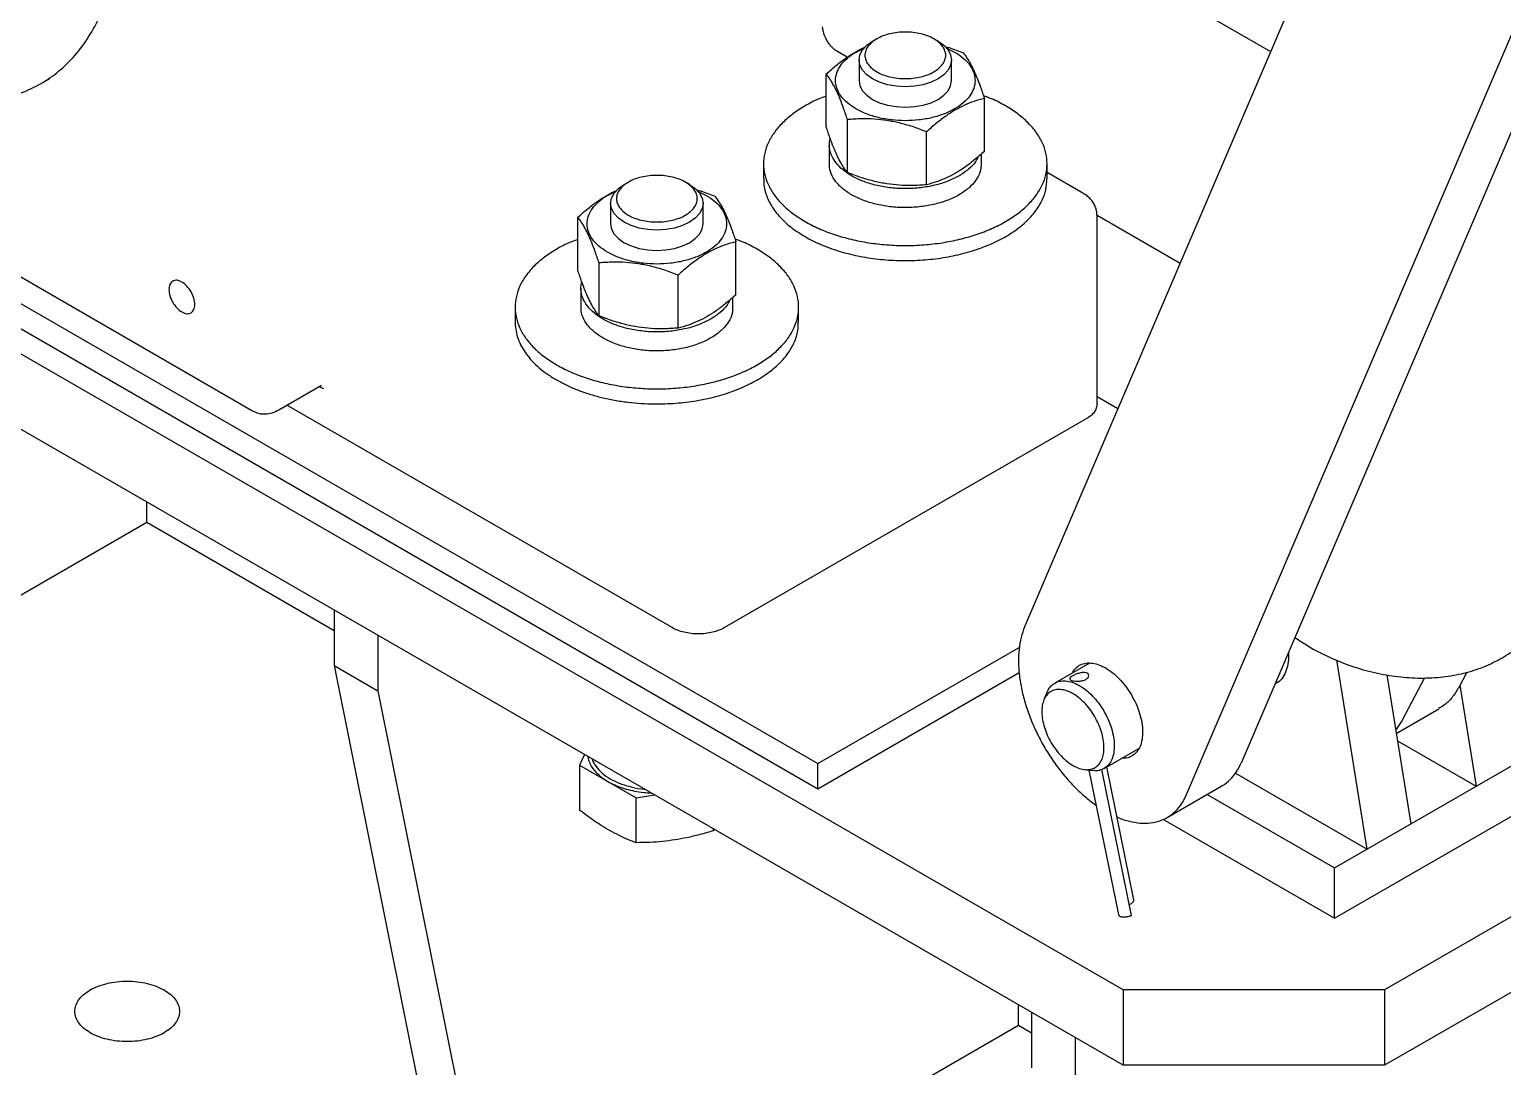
# Model space of a CAD drawing. Header units: millimetres. Extents: x 861 to 27901, y 673 to 17923.
# Drawn here: x 23221.6 to 23600.6, y 6594.2 to 6861.1 of the extents above; entities that cross this region are included whole.
import ezdxf

# ---------------------------------------------------------------- set-up
doc = ezdxf.new("R2010")
doc.units = ezdxf.units.MM
doc.header["$LTSCALE"] = 33.3

msp = doc.modelspace()

# ---------------------------------------------------------------- linework, layer by layer
at = {"color": 7, "linetype": 'Continuous', "lineweight": 25}
for p, q in [((23725.37, 7286.94), (23477.62, 6707.33)), ((23519.32, 6664.19), (23668.77, 7013.83)), ((23675.53, 7004.95), (23533.33, 6672.28)), ((22964.74, 6937.55), (23424.46, 6672.16)), ((23502.95, 6613.9), (22953.53, 6931.08)), ((22964.74, 6931.08), (23424.46, 6665.68)), ((23502.95, 6594.48), (22953.53, 6911.65)), ((23478.84, 6891.29), (23540.93, 6855.45)), ((23082.79, 6876.21), (23279.01, 6762.94)), ((23438.53, 6858.11), (23439.59, 6858.72)), ((23455.35, 6858.1), (23454.29, 6858.72)), ((23432.01, 6854.01), (23429.3, 6855.57)), ((23435.05, 6853.25), (23435.05, 6848)), ((23458.83, 6848), (23458.83, 6853.25)), ((23224.58, 6847.23), (23226.82, 6848.53)), ((23426.6, 6836.05), (23426.6, 6849.68)), ((23467.28, 6829.75), (23467.28, 6843.39)), ((23432.05, 6824.3), (23432.05, 6837.94)), ((23452.39, 6821.16), (23452.39, 6834.79)), ((23427.37, 6831.46), (23427.37, 6826.57)), ((23410.47, 6826.57), (23410.47, 6822.69)), ((23466.51, 6826.57), (23466.51, 6829.09)), ((23483.41, 6822.69), (23483.41, 6826.57)), ((23374.62, 6821.21), (23375.68, 6821.82)), ((23391.44, 6821.21), (23390.37, 6821.82)), ((23492.65, 6819), (23483.41, 6824.34)), ((23371.13, 6816.36), (23371.13, 6811.11)), ((23394.92, 6811.11), (23394.92, 6816.36)), ((23362.69, 6799.15), (23362.69, 6812.78)), ((23496.26, 6764.75), (23496.26, 6813.3)), ((23517.62, 6800.92), (23496.26, 6813.25)), ((23403.37, 6792.86), (23403.37, 6806.49)), ((23368.14, 6787.41), (23368.14, 6801.04)), ((23388.48, 6784.26), (23388.48, 6797.9)), ((23363.46, 6794.56), (23363.46, 6789.68)), ((23402.59, 6789.68), (23402.59, 6792.19)), ((23346.55, 6789.68), (23346.55, 6785.79)), ((23419.5, 6785.79), (23419.5, 6789.68)), ((23346.59, 6785.79), (23346.56, 6785.49)), ((23285.78, 6763.21), (23296.73, 6769.54)), ((23496.26, 6766.64), (23501.64, 6763.54)), ((23386.95, 6707.14), (23287.8, 6764.38)), ((23493.47, 6760.86), (23400.41, 6707.14)), ((23251.79, 6734.26), (23251.79, 6739.47)), ((23117.24, 6656.59), (23251.79, 6734.26)), ((23251.79, 6734.26), (23300, 6706.43)), ((23300, 6711.64), (23300, 6697.4)), ((23311.21, 6705.17), (23311.21, 6690.92)), ((23424.46, 6672.16), (23476.27, 6702.07)), ((23545.56, 6700), (23545.56, 6700.65)), ((23300, 6697.4), (23311.21, 6690.92)), ((23300, 6697.4), (23330.28, 6546.55)), ((23494.34, 6698.02), (23485.39, 6692.86)), ((23565.74, 6650.15), (23557.99, 6698.87)), ((23424.46, 6665.68), (23476.23, 6695.57)), ((23570.84, 6695.02), (23576.96, 6656.62)), ((23580.51, 6694.22), (23574.65, 6683.19)), ((23591.39, 6695.68), (23589.22, 6691.6)), ((23311.21, 6690.92), (23341.49, 6540.08)), ((23483.36, 6690.41), (23482.58, 6688.52)), ((23705.9, 6692.22), (23570.23, 6613.9)), ((23589.63, 6692.37), (23593.77, 6666.33)), ((23573.24, 6679.93), (23584.23, 6686.27)), ((23574.65, 6683.19), (23573.1, 6680.85)), ((23573.55, 6678.01), (23593.77, 6666.33)), ((23364.39, 6674.47), (23363.13, 6671.75)), ((23498.08, 6670.89), (23506.99, 6676.03)), ((23557.33, 6645.3), (23613.4, 6677.66)), ((23363.13, 6671.75), (23363.13, 6660.19)), ((23363.13, 6671.75), (23377.69, 6663.34)), ((23424.46, 6665.68), (23424.46, 6672.16)), ((23492.91, 6670.63), (23494.94, 6670.35)), ((23494.19, 6670.45), (23501.76, 6633.27)), ((23505.14, 6633.06), (23497.48, 6670.65)), ((23505.77, 6637.04), (23498.79, 6671.3)), ((23531.88, 6669.7), (23565.74, 6650.15)), ((23377.69, 6663.34), (23382.4, 6664.07)), ((23377.69, 6651.79), (23377.69, 6663.34)), ((23514.32, 6658.29), (23528.34, 6666.38)), ((23524.57, 6664.21), (23557.33, 6645.3)), ((23557.33, 6632.35), (23613.4, 6664.71)), ((23397.59, 6654.86), (23397.59, 6655.3)), ((23397.79, 6655.19), (23397.59, 6654.86)), ((23513.23, 6657.81), (23557.33, 6632.35)), ((23557.33, 6632.35), (23557.33, 6645.3)), ((23658.25, 6645.29), (23570.23, 6594.48)), ((23502.95, 6613.9), (23502.95, 6594.48)), ((23570.23, 6613.9), (23502.95, 6613.9)), ((23570.23, 6613.9), (23570.23, 6594.48)), ((23476.04, 6604.8), (23476.04, 6610.01)), ((23479.41, 6608.07), (23479.41, 6593.83)), ((23341.49, 6527.13), (23476.04, 6604.8)), ((23476.04, 6604.8), (23479.41, 6602.86)), ((23490.62, 6601.6), (23490.62, 6587.36)), ((23570.23, 6594.48), (23502.95, 6594.48))]:
    msp.add_line(p, q, dxfattribs=at)
at = {"color": 7, "linetype": 'Continuous', "lineweight": 25, "flags": 128}
for points in [[(23455.35, 6858.1), (23456.83, 6857.07), (23457.93, 6855.88), (23458.6, 6854.59), (23458.83, 6853.25), (23458.6, 6851.91), (23457.93, 6850.62), (23456.83, 6849.44), (23455.35, 6848.4), (23453.55, 6847.54), (23451.49, 6846.91), (23449.26, 6846.52), (23446.94, 6846.39), (23444.62, 6846.52), (23442.39, 6846.91), (23440.33, 6847.54), (23438.53, 6848.4), (23437.05, 6849.44), (23435.95, 6850.62), (23435.27, 6851.91), (23435.05, 6853.25), (23435.27, 6854.59), (23435.95, 6855.88), (23437.05, 6857.07), (23438.53, 6858.11)], [(23435.05, 6848), (23435.27, 6846.66), (23435.95, 6845.38), (23437.05, 6844.19), (23438.53, 6843.15), (23440.33, 6842.29), (23442.39, 6841.66), (23444.62, 6841.27), (23446.94, 6841.14), (23449.26, 6841.27), (23451.49, 6841.66), (23453.55, 6842.29), (23455.35, 6843.15), (23456.83, 6844.19), (23457.93, 6845.38), (23458.6, 6846.66), (23458.83, 6848)], [(23391.44, 6821.21), (23392.91, 6820.17), (23394.01, 6818.98), (23394.69, 6817.69), (23394.92, 6816.36), (23394.69, 6815.02), (23394.01, 6813.73), (23392.91, 6812.54), (23391.44, 6811.5), (23389.63, 6810.65), (23387.58, 6810.01), (23385.35, 6809.62), (23383.03, 6809.49), (23380.71, 6809.62), (23378.48, 6810.01), (23376.42, 6810.65), (23374.62, 6811.5), (23373.14, 6812.54), (23372.04, 6813.73), (23371.36, 6815.02), (23371.13, 6816.36), (23371.36, 6817.69), (23372.04, 6818.98), (23373.14, 6820.17), (23374.62, 6821.21)], [(23371.13, 6811.11), (23371.36, 6809.77), (23372.04, 6808.48), (23373.14, 6807.29), (23374.62, 6806.25), (23376.42, 6805.4), (23378.48, 6804.76), (23380.71, 6804.37), (23383.03, 6804.24), (23385.35, 6804.37), (23387.58, 6804.76), (23389.63, 6805.4), (23391.44, 6806.25), (23392.91, 6807.29), (23394.01, 6808.48), (23394.69, 6809.77), (23394.92, 6811.11)]]:
    msp.add_lwpolyline(points, dxfattribs=at)
at = {"color": 7, "linetype": 'Continuous', "lineweight": 25}
for points in [[(23245.11, 6892.61), (23245.05, 6890), (23244.92, 6884.78), (23243.87, 6877.52), (23242.2, 6870.76), (23239.88, 6864.61), (23236.93, 6859.12), (23233.39, 6854.34), (23229.29, 6850.32), (23224.66, 6847.1), (23219.56, 6844.7), (23214.03, 6843.16), (23208.12, 6842.48), (23201.89, 6842.67), (23195.41, 6843.74), (23188.72, 6845.66), (23181.91, 6848.43), (23175.03, 6852.01), (23168.15, 6856.37), (23161.34, 6861.47), (23154.66, 6867.26), (23148.17, 6873.69), (23141.94, 6880.68), (23136.03, 6888.18), (23130.5, 6896.12), (23125.4, 6904.4), (23120.77, 6912.97), (23116.67, 6921.73), (23113.13, 6930.59), (23110.18, 6939.48), (23107.86, 6948.31), (23106.19, 6957), (23105.18, 6965.45), (23104.84, 6973.59), (23105.18, 6981.34), (23106.19, 6988.62), (23107.86, 6995.37), (23110.18, 7001.52), (23113.13, 7007.01), (23116.67, 7011.79), (23120.77, 7015.81), (23125.4, 7019.03), (23130.5, 7021.43), (23136.03, 7022.97), (23141.94, 7023.65), (23148.17, 7023.46), (23154.66, 7022.39), (23161.34, 7020.47), (23168.15, 7017.7), (23175.03, 7014.12), (23181.91, 7009.76), (23188.72, 7004.66), (23195.41, 6998.87), (23201.89, 6992.44), (23208.12, 6985.45), (23214.03, 6977.95), (23219.56, 6970.02), (23224.66, 6961.73), (23229.29, 6953.16), (23233.39, 6944.41), (23236.93, 6935.54), (23239.88, 6926.65), (23242.2, 6917.82), (23243.87, 6909.14), (23244.92, 6900.67), (23245.05, 6895.3), (23245.11, 6892.61)], [(23439.59, 6858.72), (23440.1, 6858.98), (23441.12, 6859.5), (23442.94, 6860.05), (23444.9, 6860.4), (23446.94, 6860.51), (23448.98, 6860.4), (23450.94, 6860.06), (23452.75, 6859.5), (23454.33, 6858.75), (23455.63, 6857.83), (23456.6, 6856.79), (23457.2, 6855.66), (23457.4, 6854.48), (23457.2, 6853.3), (23456.6, 6852.17), (23455.63, 6851.12), (23454.33, 6850.21), (23452.75, 6849.46), (23450.94, 6848.9), (23448.98, 6848.56), (23446.94, 6848.44), (23444.9, 6848.56), (23442.94, 6848.9), (23441.13, 6849.46), (23439.54, 6850.21), (23438.24, 6851.12), (23437.28, 6852.17), (23436.68, 6853.3), (23436.48, 6854.48), (23436.68, 6855.66), (23437.28, 6856.79), (23438.23, 6857.84), (23439.14, 6858.43), (23439.59, 6858.72)], [(23375.68, 6821.82), (23376.19, 6822.09), (23377.2, 6822.61), (23379.03, 6823.16), (23380.99, 6823.5), (23383.03, 6823.62), (23385.07, 6823.5), (23387.03, 6823.16), (23388.84, 6822.6), (23390.42, 6821.85), (23391.72, 6820.94), (23392.69, 6819.89), (23393.28, 6818.76), (23393.48, 6817.58), (23393.28, 6816.4), (23392.69, 6815.27), (23391.72, 6814.23), (23390.42, 6813.31), (23388.84, 6812.56), (23387.03, 6812), (23385.07, 6811.66), (23383.03, 6811.54), (23380.99, 6811.66), (23379.02, 6812), (23377.22, 6812.56), (23375.63, 6813.31), (23374.33, 6814.23), (23373.36, 6815.27), (23372.77, 6816.4), (23372.57, 6817.58), (23372.77, 6818.76), (23373.37, 6819.89), (23374.32, 6820.94), (23375.23, 6821.53), (23375.68, 6821.82)], [(23257.48, 6794.19), (23257.53, 6794.66), (23257.63, 6795.61), (23258.4, 6796.45), (23259.5, 6796.67), (23260.81, 6796.21), (23262.12, 6795.16), (23263.23, 6793.66), (23263.97, 6791.95), (23264.23, 6790.29), (23263.97, 6788.93), (23263.23, 6788.08), (23262.12, 6787.86), (23260.81, 6788.32), (23259.5, 6789.37), (23258.4, 6790.86), (23257.63, 6792.59), (23257.53, 6793.66), (23257.48, 6794.19)], [(23346.56, 6785.49), (23346.61, 6784.81), (23346.71, 6783.46), (23347.28, 6781.45), (23348.17, 6779.49), (23349.38, 6777.58), (23350.91, 6775.75), (23352.73, 6774.02), (23354.82, 6772.38), (23356.43, 6771.4), (23357.24, 6770.91)], [(23357.24, 6770.91), (23358.09, 6770.44), (23359.79, 6769.51), (23362.62, 6768.31), (23365.63, 6767.25), (23368.8, 6766.37), (23372.1, 6765.67), (23375.51, 6765.16), (23378.98, 6764.83), (23381.32, 6764.77), (23382.49, 6764.74)], [(23496.26, 6764.75), (23496.22, 6764.39), (23496.15, 6763.67), (23495.58, 6762.64), (23494.72, 6761.67), (23493.89, 6761.13), (23493.47, 6760.86)], [(23400.41, 6707.14), (23399.94, 6706.9), (23399.01, 6706.42), (23397.34, 6705.92), (23395.55, 6705.6), (23393.68, 6705.5), (23391.81, 6705.6), (23390.02, 6705.92), (23388.35, 6706.42), (23387.42, 6706.9), (23386.95, 6707.14)], [(23482.33, 6682.99), (23482.22, 6683.64), (23482.01, 6684.95), (23482.08, 6686.74), (23482.43, 6688.3), (23483.09, 6689.59), (23484.01, 6690.53), (23485.16, 6691.11), (23486.5, 6691.3), (23487.98, 6691.09), (23489.54, 6690.48), (23491.12, 6689.51), (23492.65, 6688.21), (23494.09, 6686.62), (23495.37, 6684.82), (23496.45, 6682.87), (23497.28, 6680.84), (23497.84, 6678.81), (23498.09, 6676.86), (23498.04, 6675.07), (23497.68, 6673.51), (23497.03, 6672.22), (23496.11, 6671.27), (23494.95, 6670.7), (23493.61, 6670.51), (23492.13, 6670.72), (23490.57, 6671.33), (23489, 6672.3), (23487.46, 6673.6), (23486.02, 6675.19), (23484.74, 6676.99), (23483.67, 6678.94), (23482.82, 6680.98), (23482.49, 6682.32), (23482.33, 6682.99)], [(23256.27, 6613.87), (23255.61, 6614.2), (23254.29, 6614.88), (23251.93, 6615.6), (23249.39, 6616.04), (23246.74, 6616.19), (23244.1, 6616.04), (23241.55, 6615.6), (23239.21, 6614.87), (23237.15, 6613.9), (23235.46, 6612.71), (23234.21, 6611.36), (23233.44, 6609.89), (23233.18, 6608.36), (23233.44, 6606.84), (23234.21, 6605.37), (23235.46, 6604.01), (23237.15, 6602.83), (23239.21, 6601.85), (23241.55, 6601.13), (23244.1, 6600.68), (23246.74, 6600.53), (23249.39, 6600.68), (23251.93, 6601.13), (23254.28, 6601.85), (23256.33, 6602.83), (23258.02, 6604.01), (23259.27, 6605.37), (23260.05, 6606.84), (23260.31, 6608.36), (23260.05, 6609.89), (23259.27, 6611.36), (23258.04, 6612.72), (23256.86, 6613.48), (23256.27, 6613.87)]]:
    msp.add_open_spline(points, degree=3, dxfattribs=at)
for points, knots in [([(23429.3, 6855.57), (23429.21, 6855.63), (23428.97, 6855.78), (23428.48, 6856.16), (23427.87, 6856.77), (23427.26, 6857.54), (23426.7, 6858.41), (23426.25, 6859.35), (23425.91, 6860.27), (23425.73, 6861.09), (23425.68, 6861.59), (23425.67, 6861.81), (23425.67, 6861.85)], [0, 0, 0, 0, 0.058563, 0.167399, 0.279696, 0.395809, 0.514506, 0.634236, 0.75307, 0.869402, 0.973329, 1, 1, 1, 1]), ([(23426.6, 6849.68), (23427.48, 6850.46), (23429.17, 6851.95), (23431.66, 6853.84), (23434.04, 6855.34), (23435.69, 6856.25), (23436.55, 6856.58), (23436.64, 6856.62)], [0, 0, 0, 0, 0.270271, 0.514217, 0.744155, 0.974069, 1, 1, 1, 1]), ([(23434.25, 6840.68), (23433.47, 6841.19), (23431.91, 6842.2), (23430.26, 6844.02), (23429.23, 6845.97), (23428.88, 6848), (23429.23, 6850.04), (23430.26, 6851.99), (23431.94, 6853.79), (23433.98, 6855.28), (23435.64, 6856.01), (23436.37, 6856.33)], [0, 0, 0, 0, 0.113936, 0.227872, 0.341808, 0.455744, 0.569681, 0.683617, 0.797553, 0.911489, 1, 1, 1, 1]), ([(23457.51, 6856.33), (23458.24, 6856.01), (23459.9, 6855.28), (23461.94, 6853.79), (23463.62, 6851.99), (23464.65, 6850.04), (23464.99, 6848), (23464.65, 6845.97), (23463.62, 6844.01), (23461.95, 6842.21), (23459.7, 6840.63), (23456.97, 6839.34), (23453.85, 6838.37), (23450.46, 6837.78), (23446.94, 6837.58), (23443.41, 6837.78), (23440.04, 6838.38), (23436.89, 6839.32), (23435.13, 6840.23), (23434.25, 6840.68)], [0, 0, 0, 0, 0.046305, 0.105911, 0.165517, 0.225123, 0.284729, 0.344335, 0.40394, 0.463546, 0.523152, 0.582758, 0.642364, 0.70197, 0.761576, 0.821182, 0.880788, 0.940394, 1, 1, 1, 1]), ([(23457.11, 6856.75), (23457.47, 6856.66), (23459.07, 6856.22), (23460.62, 6855.6), (23461.83, 6855.13)], [0, 0, 0, 0, 0.22453, 1, 1, 1, 1]), ([(23461.83, 6855.13), (23462.15, 6854.7), (23462.77, 6853.9), (23463.68, 6852.37), (23464.55, 6850.64), (23465.43, 6848.61), (23466.34, 6846.2), (23466.95, 6844.36), (23467.28, 6843.39)], [0, 0, 0, 0, 0.181596, 0.345504, 0.5, 0.654479, 0.818394, 1, 1, 1, 1]), ([(23432.05, 6837.94), (23431.73, 6838.91), (23431.11, 6840.75), (23430.2, 6843.16), (23429.32, 6845.19), (23428.45, 6846.92), (23427.54, 6848.45), (23426.92, 6849.25), (23426.6, 6849.68)], [0, 0, 0, 0, 0.181596, 0.3455039, 0.5, 0.6544793, 0.8183941, 1, 1, 1, 1]), ([(23426.6, 6844), (23425.97, 6843.76), (23424, 6843.03), (23421.09, 6841.49), (23417.92, 6839.43), (23415.26, 6837.13), (23413.15, 6834.65), (23411.61, 6832.04), (23410.68, 6829.33), (23410.36, 6826.57), (23410.68, 6823.82), (23411.61, 6821.11), (23413.15, 6818.49), (23415.27, 6816.02), (23417.9, 6813.71), (23420.07, 6812.36), (23421.15, 6811.69)], [0, 0, 0, 0, 0.03487, 0.109111, 0.183352, 0.257592, 0.331833, 0.406074, 0.480315, 0.554555, 0.628796, 0.703037, 0.777278, 0.851518, 0.925759, 1, 1, 1, 1]), ([(23421.15, 6811.69), (23422.32, 6811.06), (23424.65, 6809.81), (23428.66, 6808.29), (23432.94, 6807.07), (23437.47, 6806.18), (23442.16, 6805.64), (23446.94, 6805.46), (23451.71, 6805.64), (23456.41, 6806.18), (23460.94, 6807.07), (23465.23, 6808.29), (23469.2, 6809.82), (23472.8, 6811.64), (23475.96, 6813.72), (23478.61, 6816.02), (23480.73, 6818.49), (23482.27, 6821.11), (23483.2, 6823.82), (23483.51, 6826.57), (23483.2, 6829.33), (23482.27, 6832.04), (23480.73, 6834.65), (23478.61, 6837.13), (23475.96, 6839.43), (23472.79, 6841.5), (23469.8, 6843.07), (23467.75, 6843.83), (23467.04, 6844.09)], [0, 0, 0, 0, 0.03917, 0.078339, 0.117509, 0.156678, 0.195848, 0.235017, 0.274187, 0.313356, 0.352526, 0.391695, 0.430865, 0.470034, 0.509204, 0.548373, 0.587543, 0.626712, 0.665882, 0.705051, 0.744221, 0.78339, 0.82256, 0.861729, 0.900899, 0.940068, 0.979238, 1, 1, 1, 1]), ([(23467.28, 6843.39), (23466.39, 6843.15), (23464.71, 6842.7), (23462.22, 6841.69), (23459.83, 6840.47), (23457.45, 6838.94), (23454.96, 6837.06), (23453.27, 6835.57), (23452.39, 6834.79)], [0, 0, 0, 0, 0.181596, 0.345504, 0.5, 0.654479, 0.818394, 1, 1, 1, 1]), ([(23452.39, 6834.79), (23451.18, 6835.25), (23448.88, 6836.13), (23445.47, 6837.09), (23442.22, 6837.74), (23438.96, 6838.1), (23435.56, 6838.19), (23433.26, 6838.02), (23432.05, 6837.94)], [0, 0, 0, 0, 0.181596, 0.3455039, 0.5, 0.6544793, 0.8183941, 1, 1, 1, 1]), ([(23432.05, 6824.3), (23431.72, 6824.73), (23431.11, 6825.54), (23430.19, 6827.07), (23429.32, 6828.8), (23428.45, 6830.82), (23427.54, 6833.23), (23426.92, 6835.07), (23426.6, 6836.05)], [0, 0, 0, 0, 0.182375, 0.345748, 0.5, 0.65425, 0.817624, 1, 1, 1, 1]), ([(23465.67, 6828.37), (23465.46, 6827.94), (23464.92, 6826.8), (23463.27, 6825.12), (23460.87, 6823.42), (23457.92, 6822.02), (23454.56, 6820.97), (23450.92, 6820.32), (23447.13, 6820.09), (23443.33, 6820.28), (23439.66, 6820.89), (23436.27, 6821.9), (23433.28, 6823.27), (23430.81, 6824.94), (23428.93, 6826.86), (23427.74, 6828.95), (23427.23, 6831.08), (23427.49, 6832.48), (23427.62, 6833.15)], [0, 0, 0, 0, 0.039616, 0.10396, 0.168303, 0.232646, 0.296989, 0.361332, 0.425675, 0.490018, 0.554361, 0.618704, 0.683048, 0.747391, 0.811734, 0.876077, 0.94042, 1, 1, 1, 1]), ([(23467.28, 6829.75), (23466.39, 6828.97), (23464.71, 6827.48), (23462.21, 6825.6), (23459.83, 6824.08), (23457.46, 6822.85), (23454.96, 6821.85), (23453.28, 6821.4), (23452.39, 6821.16)], [0, 0, 0, 0, 0.182375, 0.345748, 0.5, 0.65425, 0.817624, 1, 1, 1, 1]), ([(23466.44, 6826.58), (23466.43, 6826.01), (23466.39, 6824.72), (23465.46, 6822.75), (23463.86, 6820.75), (23461.59, 6818.98), (23458.78, 6817.49), (23455.53, 6816.35), (23451.95, 6815.58), (23448.19, 6815.23), (23444.38, 6815.3), (23440.66, 6815.8), (23437.18, 6816.7), (23434.07, 6817.97), (23431.44, 6819.56), (23429.38, 6821.42), (23428.02, 6823.47), (23427.37, 6825.22), (23427.44, 6826.26), (23427.46, 6826.57)], [0, 0, 0, 0, 0.047633, 0.109371, 0.171109, 0.232848, 0.294586, 0.356324, 0.418062, 0.479801, 0.541539, 0.603277, 0.665015, 0.726754, 0.788492, 0.85023, 0.911968, 0.973707, 1, 1, 1, 1]), ([(23410.55, 6822.69), (23410.53, 6822.38), (23410.42, 6821.03), (23411.05, 6818.64), (23412.43, 6815.62), (23414.63, 6812.77), (23417.49, 6810.1), (23419.93, 6808.57), (23421.15, 6807.8)], [0, 0, 0, 0, 0.056643, 0.245314, 0.433986, 0.622657, 0.811329, 1, 1, 1, 1]), ([(23421.15, 6807.8), (23422.48, 6807.1), (23425.13, 6805.69), (23429.75, 6804.04), (23434.7, 6802.77), (23439.93, 6801.95), (23445.31, 6801.58), (23450.73, 6801.67), (23456.06, 6802.23), (23461.19, 6803.23), (23466.02, 6804.65), (23470.42, 6806.48), (23474.31, 6808.66), (23477.6, 6811.14), (23480.22, 6813.88), (23482.09, 6816.82), (23483.22, 6819.78), (23483.33, 6821.75), (23483.37, 6822.69)], [0, 0, 0, 0, 0.0628881, 0.1257763, 0.1886644, 0.2515526, 0.3144407, 0.3773289, 0.440217, 0.5031052, 0.5659933, 0.6288815, 0.6917696, 0.7546578, 0.8175459, 0.8804341, 0.9433222, 1, 1, 1, 1]), ([(23452.39, 6821.16), (23451.18, 6821.07), (23448.88, 6820.91), (23445.47, 6821), (23442.22, 6821.35), (23438.97, 6822), (23435.56, 6822.97), (23433.26, 6823.84), (23432.05, 6824.3)], [0, 0, 0, 0, 0.182375, 0.345748, 0.5, 0.65425, 0.817624, 1, 1, 1, 1]), ([(23362.69, 6812.78), (23363.57, 6813.57), (23365.25, 6815.06), (23367.75, 6816.94), (23370.13, 6818.44), (23371.78, 6819.35), (23372.64, 6819.69), (23372.72, 6819.72)], [0, 0, 0, 0, 0.270271, 0.514217, 0.744155, 0.974069, 1, 1, 1, 1]), ([(23370.34, 6803.79), (23369.56, 6804.29), (23367.99, 6805.3), (23366.35, 6807.12), (23365.32, 6809.07), (23364.97, 6811.11), (23365.32, 6813.14), (23366.34, 6815.1), (23368.02, 6816.89), (23370.07, 6818.38), (23371.73, 6819.11), (23372.45, 6819.43)], [0, 0, 0, 0, 0.113936, 0.227872, 0.341808, 0.455744, 0.569681, 0.683617, 0.797553, 0.911489, 1, 1, 1, 1]), ([(23393.6, 6819.43), (23394.33, 6819.11), (23395.99, 6818.38), (23398.03, 6816.89), (23399.71, 6815.1), (23400.73, 6813.14), (23401.08, 6811.11), (23400.73, 6809.07), (23399.71, 6807.12), (23398.04, 6805.32), (23395.79, 6803.74), (23393.06, 6802.44), (23389.94, 6801.48), (23386.55, 6800.89), (23383.03, 6800.69), (23379.5, 6800.88), (23376.12, 6801.48), (23372.97, 6802.43), (23371.22, 6803.33), (23370.34, 6803.79)], [0, 0, 0, 0, 0.046305, 0.105911, 0.165517, 0.225123, 0.284729, 0.344335, 0.40394, 0.463546, 0.523152, 0.582758, 0.642364, 0.70197, 0.761576, 0.821182, 0.880788, 0.940394, 1, 1, 1, 1]), ([(23393.2, 6819.86), (23393.56, 6819.76), (23395.16, 6819.32), (23396.71, 6818.71), (23397.92, 6818.23)], [0, 0, 0, 0, 0.22453, 1, 1, 1, 1]), ([(23397.92, 6818.23), (23398.24, 6817.81), (23398.86, 6817), (23399.77, 6815.47), (23400.64, 6813.74), (23401.51, 6811.71), (23402.43, 6809.31), (23403.04, 6807.46), (23403.37, 6806.49)], [0, 0, 0, 0, 0.181596, 0.345504, 0.5, 0.654479, 0.818394, 1, 1, 1, 1]), ([(23496.25, 6813.3), (23496.23, 6813.69), (23496.19, 6814.47), (23495.83, 6815.59), (23495.28, 6816.63), (23494.53, 6817.57), (23493.66, 6818.37), (23492.98, 6818.8), (23492.65, 6819)], [0, 0, 0, 0, 0.163287, 0.330035, 0.495678, 0.664096, 0.838937, 1, 1, 1, 1]), ([(23368.14, 6801.04), (23367.81, 6802.01), (23367.2, 6803.86), (23366.28, 6806.26), (23365.41, 6808.29), (23364.54, 6810.02), (23363.63, 6811.55), (23363.01, 6812.36), (23362.69, 6812.78)], [0, 0, 0, 0, 0.181596, 0.3455039, 0.5, 0.6544793, 0.8183941, 1, 1, 1, 1]), ([(23362.69, 6807.1), (23362.06, 6806.87), (23360.09, 6806.14), (23357.18, 6804.6), (23354.01, 6802.54), (23351.35, 6800.24), (23349.23, 6797.76), (23347.7, 6795.14), (23346.76, 6792.43), (23346.45, 6789.68), (23346.76, 6786.92), (23347.7, 6784.21), (23349.23, 6781.6), (23351.36, 6779.12), (23353.99, 6776.81), (23356.15, 6775.47), (23357.24, 6774.79)], [0, 0, 0, 0, 0.03487, 0.109111, 0.183352, 0.257592, 0.331833, 0.406074, 0.480315, 0.554555, 0.628796, 0.703037, 0.777278, 0.851518, 0.925759, 1, 1, 1, 1]), ([(23357.24, 6774.79), (23358.4, 6774.17), (23360.74, 6772.92), (23364.74, 6771.4), (23369.03, 6770.17), (23373.56, 6769.28), (23378.25, 6768.74), (23383.03, 6768.56), (23387.8, 6768.74), (23392.49, 6769.28), (23397.02, 6770.17), (23401.31, 6771.39), (23405.29, 6772.93), (23408.89, 6774.75), (23412.04, 6776.82), (23414.7, 6779.12), (23416.82, 6781.6), (23418.36, 6784.21), (23419.29, 6786.92), (23419.6, 6789.68), (23419.29, 6792.43), (23418.36, 6795.14), (23416.82, 6797.76), (23414.7, 6800.24), (23412.05, 6802.53), (23408.88, 6804.6), (23405.89, 6806.17), (23403.84, 6806.93), (23403.13, 6807.19)], [0, 0, 0, 0, 0.0391695, 0.078339, 0.1175086, 0.1566781, 0.1958476, 0.2350171, 0.2741866, 0.3133561, 0.3525257, 0.3916952, 0.4308647, 0.4700342, 0.5092037, 0.5483733, 0.5875428, 0.6267123, 0.6658818, 0.7050513, 0.7442209, 0.7833904, 0.8225599, 0.8617294, 0.9008989, 0.9400684, 0.979238, 1, 1, 1, 1]), ([(23403.37, 6806.49), (23402.48, 6806.25), (23400.8, 6805.8), (23398.3, 6804.8), (23395.92, 6803.57), (23393.54, 6802.05), (23391.04, 6800.17), (23389.36, 6798.68), (23388.48, 6797.9)], [0, 0, 0, 0, 0.181596, 0.345504, 0.5, 0.654479, 0.818394, 1, 1, 1, 1]), ([(23368.14, 6787.41), (23367.81, 6787.84), (23367.2, 6788.64), (23366.28, 6790.17), (23365.41, 6791.9), (23364.54, 6793.92), (23363.63, 6796.33), (23363.01, 6798.18), (23362.69, 6799.15)], [0, 0, 0, 0, 0.182375, 0.345748, 0.5, 0.65425, 0.817624, 1, 1, 1, 1]), ([(23388.48, 6797.9), (23387.27, 6798.36), (23384.97, 6799.23), (23381.56, 6800.19), (23378.31, 6800.85), (23375.05, 6801.2), (23371.64, 6801.29), (23369.35, 6801.13), (23368.14, 6801.04)], [0, 0, 0, 0, 0.181596, 0.345504, 0.5, 0.654479, 0.818394, 1, 1, 1, 1]), ([(23401.76, 6791.47), (23401.55, 6791.04), (23401.01, 6789.9), (23399.35, 6788.23), (23396.95, 6786.52), (23394, 6785.12), (23390.65, 6784.08), (23387.01, 6783.43), (23383.21, 6783.19), (23379.42, 6783.39), (23375.75, 6784), (23372.36, 6785), (23369.37, 6786.37), (23366.89, 6788.04), (23365.02, 6789.96), (23363.83, 6792.05), (23363.32, 6794.18), (23363.58, 6795.58), (23363.71, 6796.26)], [0, 0, 0, 0, 0.0396164, 0.1039596, 0.1683027, 0.2326458, 0.2969889, 0.361332, 0.4256751, 0.4900182, 0.5543613, 0.6187044, 0.6830475, 0.7473906, 0.8117337, 0.8760768, 0.9404199, 1, 1, 1, 1]), ([(23403.37, 6792.86), (23402.48, 6792.07), (23400.79, 6790.58), (23398.3, 6788.7), (23395.92, 6787.18), (23393.54, 6785.96), (23391.05, 6784.95), (23389.36, 6784.5), (23388.48, 6784.26)], [0, 0, 0, 0, 0.182375, 0.345748, 0.5, 0.65425, 0.817624, 1, 1, 1, 1]), ([(23402.53, 6789.68), (23402.51, 6789.12), (23402.48, 6787.82), (23401.55, 6785.85), (23399.94, 6783.86), (23397.68, 6782.09), (23394.87, 6780.6), (23391.62, 6779.45), (23388.04, 6778.69), (23384.28, 6778.33), (23380.46, 6778.41), (23376.75, 6778.9), (23373.27, 6779.8), (23370.16, 6781.08), (23367.53, 6782.67), (23365.47, 6784.53), (23364.11, 6786.57), (23363.46, 6788.33), (23363.53, 6789.37), (23363.55, 6789.68)], [0, 0, 0, 0, 0.0476329, 0.1093712, 0.1711095, 0.2328477, 0.294586, 0.3563242, 0.4180625, 0.4798007, 0.541539, 0.6032772, 0.6650155, 0.7267537, 0.788492, 0.8502302, 0.9119685, 0.9737068, 1, 1, 1, 1]), ([(23388.48, 6784.26), (23387.26, 6784.18), (23384.96, 6784.01), (23381.55, 6784.1), (23378.31, 6784.46), (23375.06, 6785.11), (23371.65, 6786.07), (23369.35, 6786.95), (23368.14, 6787.41)], [0, 0, 0, 0, 0.182375, 0.345748, 0.5, 0.65425, 0.817624, 1, 1, 1, 1]), ([(23382.49, 6764.74), (23384.29, 6764.77), (23387.9, 6764.83), (23393.2, 6765.5), (23398.28, 6766.58), (23403.03, 6768.1), (23407.33, 6769.99), (23411.11, 6772.24), (23414.27, 6774.78), (23416.75, 6777.56), (23418.46, 6780.53), (23419.4, 6783.3), (23419.41, 6785.07), (23419.41, 6785.8)], [0, 0, 0, 0, 0.09346, 0.18692, 0.28038, 0.373839, 0.467299, 0.560759, 0.654219, 0.747679, 0.841139, 0.934599, 1, 1, 1, 1]), ([(23296.14, 6769.2), (23296.15, 6769.19), (23296.26, 6769.16), (23296.64, 6769.01), (23297.02, 6768.81), (23297.21, 6768.7)], [0, 0, 0, 0, 0.04636, 0.501369, 1, 1, 1, 1]), ([(23279.01, 6762.94), (23279.51, 6762.7), (23280.54, 6762.21), (23282.32, 6762.08), (23284.14, 6762.39), (23285.22, 6762.94), (23285.78, 6763.21)], [0, 0, 0, 0, 0.228798, 0.477784, 0.735003, 1, 1, 1, 1]), ([(23600.41, 6699.31), (23601.83, 6700.22), (23604.67, 6702.02), (23608.16, 6705.44), (23610.6, 6708.48), (23611.59, 6710.52), (23611.88, 6711.12)], [0, 0, 0, 0, 0.292533, 0.585065, 0.877598, 1, 1, 1, 1]), ([(23477.62, 6707.33), (23477.29, 6706.45), (23476.64, 6704.69), (23476.13, 6701.64), (23475.98, 6698.33), (23476.22, 6694.81), (23476.84, 6691.13), (23477.83, 6687.36), (23479.17, 6683.56), (23480.84, 6679.8), (23482.82, 6676.14), (23485.06, 6672.65), (23487.53, 6669.38), (23490.19, 6666.38), (23492.99, 6663.76), (23494.96, 6662.11), (23495.98, 6661.47), (23496.02, 6661.44)], [0, 0, 0, 0, 0.071195, 0.14239, 0.213585, 0.28478, 0.355976, 0.427171, 0.498366, 0.569561, 0.640756, 0.711951, 0.783146, 0.854341, 0.925536, 0.996731, 1, 1, 1, 1]), ([(23547.16, 6704.64), (23548.28, 6703.88), (23551.1, 6701.96), (23556.03, 6699.46), (23561.79, 6697.14), (23567.71, 6695.46), (23573.66, 6694.43), (23579.54, 6694.06), (23585.27, 6694.36), (23590.72, 6695.35), (23595.86, 6696.94), (23598.9, 6698.52), (23600.41, 6699.31)], [0, 0, 0, 0, 0.0674942, 0.1711059, 0.2747177, 0.3783295, 0.4819412, 0.585553, 0.6891647, 0.7927765, 0.8963882, 1, 1, 1, 1]), ([(23545.54, 6700.83), (23545.54, 6699.98), (23545.55, 6698.29), (23545.03, 6696.1), (23544.1, 6694.33), (23543.15, 6693.21), (23542.42, 6692.88), (23542.24, 6692.8)], [0, 0, 0, 0, 0.2299561, 0.4613544, 0.6927526, 0.9241509, 1, 1, 1, 1]), ([(23489.94, 6695.48), (23490.1, 6695.79), (23490.53, 6696.59), (23491.59, 6697.43), (23493.01, 6698.02), (23494.66, 6698.12), (23496.45, 6697.75), (23498.32, 6696.92), (23500.19, 6695.66), (23502, 6694.02), (23503.67, 6692.06), (23505.14, 6689.86), (23506.36, 6687.5), (23507.27, 6685.08), (23507.84, 6682.68), (23508.06, 6680.4), (23507.9, 6678.32), (23507.39, 6676.53), (23506.53, 6675.1), (23505.35, 6674.08), (23504.03, 6673.51), (23503.04, 6673.5), (23502.6, 6673.5)], [0, 0, 0, 0, 0.031348, 0.082902, 0.134455, 0.186008, 0.237561, 0.289115, 0.340668, 0.392221, 0.443775, 0.495328, 0.546881, 0.598435, 0.649988, 0.701541, 0.753095, 0.804648, 0.856201, 0.907754, 0.959308, 1, 1, 1, 1]), ([(23483.38, 6690.38), (23483.56, 6690.79), (23483.97, 6691.69), (23484.96, 6692.67), (23486.25, 6693.32), (23487.75, 6693.53), (23489.41, 6693.29), (23491.16, 6692.61), (23492.93, 6691.52), (23494.65, 6690.06), (23496.26, 6688.29), (23497.7, 6686.26), (23498.9, 6684.07), (23499.85, 6681.79), (23500.22, 6680.29), (23500.4, 6679.54)], [0, 0, 0, 0, 0.063541, 0.141579, 0.219617, 0.297656, 0.375694, 0.453732, 0.53177, 0.609809, 0.687847, 0.765885, 0.843923, 0.921962, 1, 1, 1, 1]), ([(23493.44, 6695.53), (23493.63, 6695.45), (23494.03, 6695.28), (23494.21, 6694.81), (23494.02, 6694.28), (23493.47, 6693.81), (23492.63, 6693.48), (23491.65, 6693.33), (23490.67, 6693.34), (23489.86, 6693.48), (23489.33, 6693.7), (23489.17, 6694), (23489.4, 6694.35), (23489.97, 6694.75), (23490.79, 6695.15), (23491.73, 6695.47), (23492.69, 6695.65), (23493.19, 6695.57), (23493.44, 6695.53)], [0, 0, 0, 0, 0.062474, 0.125001, 0.187528, 0.25, 0.312472, 0.374999, 0.437526, 0.5, 0.562474, 0.625001, 0.687528, 0.75, 0.812472, 0.874999, 0.937526, 1, 1, 1, 1]), ([(23589.22, 6691.6), (23588.71, 6690.77), (23587.7, 6689.1), (23585.98, 6687.36), (23584.69, 6686.62), (23584.19, 6686.33)], [0, 0, 0, 0, 0.378002, 0.756004, 1, 1, 1, 1]), ([(23500.4, 6679.54), (23500.52, 6678.81), (23500.76, 6677.34), (23500.68, 6675.34), (23500.28, 6673.58), (23499.55, 6672.14), (23498.52, 6671.07), (23497.22, 6670.44), (23496, 6670.21), (23495.18, 6670.36), (23494.92, 6670.41)], [0, 0, 0, 0, 0.1338701, 0.2677401, 0.4016102, 0.5354802, 0.6693503, 0.8032203, 0.9370904, 1, 1, 1, 1]), ([(23365.29, 6673.95), (23365.3, 6673.8), (23365.35, 6673.19), (23365.76, 6672.16), (23366.49, 6670.88), (23367.54, 6669.67), (23368.82, 6668.54), (23369.88, 6667.88), (23370.41, 6667.55)], [0, 0, 0, 0, 0.06482, 0.251856, 0.438892, 0.625928, 0.812964, 1, 1, 1, 1]), ([(23366.39, 6673.31), (23366.4, 6673.29), (23366.51, 6672.63), (23367.32, 6671.39), (23368.83, 6669.68), (23370.97, 6668.19), (23373.55, 6666.96), (23376.51, 6666.08), (23378.66, 6665.62), (23379.8, 6665.55), (23379.84, 6665.55)], [0, 0, 0, 0, 0.005865, 0.170577, 0.335288, 0.5, 0.664712, 0.829423, 0.994135, 1, 1, 1, 1]), ([(23528.32, 6666.41), (23528.41, 6666.45), (23529.23, 6666.82), (23530.52, 6667.98), (23532.15, 6669.85), (23532.94, 6671.47), (23533.33, 6672.28)], [0, 0, 0, 0, 0.038666, 0.359111, 0.679555, 1, 1, 1, 1]), ([(23370.41, 6667.55), (23370.98, 6667.24), (23372.13, 6666.63), (23374.08, 6665.89), (23376.18, 6665.29), (23378.4, 6664.86), (23380.19, 6664.63), (23381.24, 6664.6), (23381.5, 6664.59)], [0, 0, 0, 0, 0.187036, 0.374072, 0.561108, 0.748144, 0.93518, 1, 1, 1, 1]), ([(23501.42, 6658.41), (23501.52, 6658.35), (23502.61, 6657.82), (23504.63, 6657.26), (23507.4, 6656.76), (23510.02, 6656.81), (23512.44, 6657.34), (23514.62, 6658.36), (23516.52, 6659.86), (23518.13, 6661.77), (23518.92, 6663.38), (23519.32, 6664.19)], [0, 0, 0, 0, 0.013811, 0.137084, 0.260358, 0.383632, 0.506905, 0.630179, 0.753453, 0.876726, 1, 1, 1, 1]), ([(23370.41, 6655.17), (23369.65, 6655.63), (23368.08, 6656.57), (23365.65, 6658.25), (23363.99, 6659.53), (23363.13, 6660.19)], [0, 0, 0, 0, 0.311, 0.6433, 1, 1, 1, 1]), ([(23377.69, 6651.79), (23376.84, 6652.12), (23375.18, 6652.75), (23372.74, 6653.88), (23371.17, 6654.75), (23370.41, 6655.17)], [0, 0, 0, 0, 0.3566987, 0.6889976, 1, 1, 1, 1]), ([(23387.64, 6652.5), (23386.61, 6652.36), (23384.46, 6652.06), (23381.14, 6651.83), (23378.87, 6651.8), (23377.69, 6651.79)], [0, 0, 0, 0, 0.311, 0.6433, 1, 1, 1, 1]), ([(23397.59, 6654.86), (23396.42, 6654.52), (23394.15, 6653.84), (23390.83, 6653.05), (23388.68, 6652.68), (23387.64, 6652.5)], [0, 0, 0, 0, 0.356699, 0.688998, 1, 1, 1, 1]), ([(23504.56, 6635.9), (23504.81, 6636.01), (23505.3, 6636.24), (23505.75, 6636.66), (23505.76, 6636.92), (23505.76, 6637.04)], [0, 0, 0, 0, 0.3373, 0.6746, 1, 1, 1, 1]), ([(23501.77, 6633.27), (23501.77, 6633.27), (23501.74, 6633.13), (23502, 6632.92), (23502.55, 6632.71), (23503.37, 6632.67), (23504.29, 6632.78), (23504.86, 6632.97), (23505.14, 6633.06)], [0, 0, 0, 0, 0.007007, 0.205605, 0.404204, 0.602803, 0.801401, 1, 1, 1, 1])]:
    msp.add_open_spline(points, degree=3, knots=knots, dxfattribs=at)

doc.saveas('drawing.dxf')
